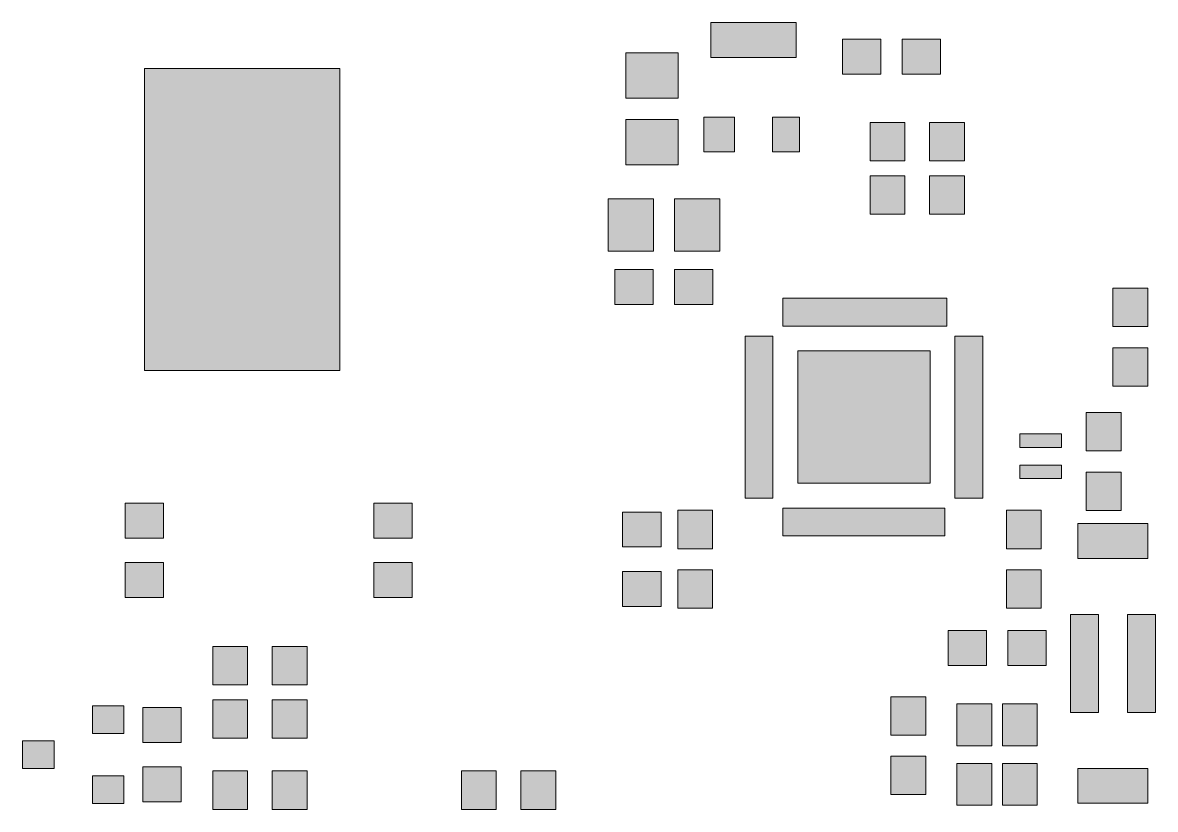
# Model space of a CAD drawing. Header units: inches. Extents: x 72.2 to 138.1, y 127.1 to 169.9.
# Drawn here: x 105.72 to 138.1, y 147.39 to 169.89 of the extents above; entities that cross this region are included whole.
import ezdxf

# ---------------------------------------------------------------- set-up
doc = ezdxf.new("R2010")
doc.units = ezdxf.units.IN
doc.header["$MEASUREMENT"] = 0

# ---------------------------------------------------------------- blocks, each defined once
blk = doc.blocks.new('block 2')
at = {"true_color": 0xffffff}
h = blk.add_hatch(color=7, dxfattribs=at)
h.dxf.hatch_style = 2
h.paths.add_polyline_path([(136.891, 155.565), (135.893, 155.565), (135.893, 154.568), (137.89, 154.568), (137.89, 155.565), (135.893, 155.565), (135.893, 154.568), (137.89, 154.568), (137.89, 155.565)])
at = {"lineweight": 0}
blk.add_lwpolyline([(136.891, 155.565), (135.893, 155.565), (135.893, 154.568), (137.89, 154.568), (137.89, 155.565), (135.893, 155.565), (135.893, 154.568), (137.89, 154.568), (137.89, 155.565), (136.891, 155.565)], dxfattribs=at)
blk = doc.blocks.new('block 3')
at = {"true_color": 0xffffff}
h = blk.add_hatch(color=7, dxfattribs=at)
h.dxf.hatch_style = 2
h.paths.add_polyline_path([(136.891, 148.565), (135.893, 148.565), (135.893, 147.568), (137.89, 147.568), (137.89, 148.565), (135.893, 148.565), (135.893, 147.568), (137.89, 147.568), (137.89, 148.565)])
at = {"lineweight": 0}
blk.add_lwpolyline([(136.891, 148.565), (135.893, 148.565), (135.893, 147.568), (137.89, 147.568), (137.89, 148.565), (135.893, 148.565), (135.893, 147.568), (137.89, 147.568), (137.89, 148.565), (136.891, 148.565)], dxfattribs=at)
blk = doc.blocks.new('block 4')
at = {"true_color": 0xffffff}
h = blk.add_hatch(color=7, dxfattribs=at)
h.dxf.hatch_style = 2
h.paths.add_polyline_path([(137.706, 152.965), (137.308, 152.965), (137.308, 150.168), (138.105, 150.168), (138.105, 152.965), (137.308, 152.965), (137.308, 150.168), (138.105, 150.168), (138.105, 152.965)])
at = {"lineweight": 0}
blk.add_lwpolyline([(137.706, 152.965), (137.308, 152.965), (137.308, 150.168), (138.105, 150.168), (138.105, 152.965), (137.308, 152.965), (137.308, 150.168), (138.105, 150.168), (138.105, 152.965), (137.706, 152.965)], dxfattribs=at)
blk = doc.blocks.new('block 5')
at = {"true_color": 0xffffff}
h = blk.add_hatch(color=7, dxfattribs=at)
h.dxf.hatch_style = 2
h.paths.add_polyline_path([(136.076, 152.965), (135.678, 152.965), (135.678, 150.168), (136.475, 150.168), (136.475, 152.965), (135.678, 152.965), (135.678, 150.168), (136.475, 150.168), (136.475, 152.965)])
at = {"lineweight": 0}
blk.add_lwpolyline([(136.076, 152.965), (135.678, 152.965), (135.678, 150.168), (136.475, 150.168), (136.475, 152.965), (135.678, 152.965), (135.678, 150.168), (136.475, 150.168), (136.475, 152.965), (136.076, 152.965)], dxfattribs=at)
blk = doc.blocks.new('block 6')
at = {"true_color": 0xffffff}
h = blk.add_hatch(color=7, dxfattribs=at)
h.dxf.hatch_style = 2
h.paths.add_polyline_path([(135.424, 157.045), (135.424, 157.237), (134.227, 157.237), (134.227, 156.854), (135.424, 156.854), (135.424, 157.237), (134.227, 157.237), (134.227, 156.854), (135.424, 156.854)])
at = {"lineweight": 0}
blk.add_lwpolyline([(135.424, 157.045), (135.424, 157.237), (134.227, 157.237), (134.227, 156.854), (135.424, 156.854), (135.424, 157.237), (134.227, 157.237), (134.227, 156.854), (135.424, 156.854), (135.424, 157.045)], dxfattribs=at)
blk = doc.blocks.new('block 7')
at = {"true_color": 0xffffff}
h = blk.add_hatch(color=7, dxfattribs=at)
h.dxf.hatch_style = 2
h.paths.add_polyline_path([(135.424, 157.936), (135.424, 158.133), (134.227, 158.133), (134.227, 157.74), (135.424, 157.74), (135.424, 158.133), (134.227, 158.133), (134.227, 157.74), (135.424, 157.74)])
at = {"lineweight": 0}
blk.add_lwpolyline([(135.424, 157.936), (135.424, 158.133), (134.227, 158.133), (134.227, 157.74), (135.424, 157.74), (135.424, 158.133), (134.227, 158.133), (134.227, 157.74), (135.424, 157.74), (135.424, 157.936)], dxfattribs=at)
blk = doc.blocks.new('block 8')
at = {"true_color": 0xffffff}
h = blk.add_hatch(color=7, dxfattribs=at)
h.dxf.hatch_style = 2
h.paths.add_polyline_path([(136.629, 157.642), (137.128, 157.642), (137.128, 158.739), (136.131, 158.739), (136.131, 157.642), (137.128, 157.642), (137.128, 158.739), (136.131, 158.739), (136.131, 157.642)])
at = {"lineweight": 0}
blk.add_lwpolyline([(136.629, 157.642), (137.128, 157.642), (137.128, 158.739), (136.131, 158.739), (136.131, 157.642), (137.128, 157.642), (137.128, 158.739), (136.131, 158.739), (136.131, 157.642), (136.629, 157.642)], dxfattribs=at)
blk = doc.blocks.new('block 9')
at = {"true_color": 0xffffff}
h = blk.add_hatch(color=7, dxfattribs=at)
h.dxf.hatch_style = 2
h.paths.add_polyline_path([(136.629, 155.942), (137.128, 155.942), (137.128, 157.039), (136.131, 157.039), (136.131, 155.942), (137.128, 155.942), (137.128, 157.039), (136.131, 157.039), (136.131, 155.942)])
at = {"lineweight": 0}
blk.add_lwpolyline([(136.629, 155.942), (137.128, 155.942), (137.128, 157.039), (136.131, 157.039), (136.131, 155.942), (137.128, 155.942), (137.128, 157.039), (136.131, 157.039), (136.131, 155.942), (136.629, 155.942)], dxfattribs=at)
blk = doc.blocks.new('block 34')
at = {"true_color": 0xffffff}
h = blk.add_hatch(color=7, dxfattribs=at)
h.dxf.hatch_style = 2
h.paths.add_polyline_path([(123.713, 167.728), (124.462, 167.728), (124.462, 169.025), (122.965, 169.025), (122.965, 167.728), (124.462, 167.728), (124.462, 169.025), (122.965, 169.025), (122.965, 167.728)])
at = {"lineweight": 0}
blk.add_lwpolyline([(123.713, 167.728), (124.462, 167.728), (124.462, 169.025), (122.965, 169.025), (122.965, 167.728), (124.462, 167.728), (124.462, 169.025), (122.965, 169.025), (122.965, 167.728), (123.713, 167.728)], dxfattribs=at)
blk = doc.blocks.new('block 35')
at = {"true_color": 0xffffff}
h = blk.add_hatch(color=7, dxfattribs=at)
h.dxf.hatch_style = 2
h.paths.add_polyline_path([(123.713, 165.828), (124.462, 165.828), (124.462, 167.125), (122.965, 167.125), (122.965, 165.828), (124.462, 165.828), (124.462, 167.125), (122.965, 167.125), (122.965, 165.828)])
at = {"lineweight": 0}
blk.add_lwpolyline([(123.713, 165.828), (124.462, 165.828), (124.462, 167.125), (122.965, 167.125), (122.965, 165.828), (124.462, 165.828), (124.462, 167.125), (122.965, 167.125), (122.965, 165.828), (123.713, 165.828)], dxfattribs=at)
blk = doc.blocks.new('block 44')
at = {"true_color": 0xffffff}
h = blk.add_hatch(color=7, dxfattribs=at)
h.dxf.hatch_style = 2
h.paths.add_polyline_path([(130.258, 168.92), (130.258, 169.419), (129.161, 169.419), (129.161, 168.422), (130.258, 168.422), (130.258, 169.419), (129.161, 169.419), (129.161, 168.422), (130.258, 168.422)])
at = {"lineweight": 0}
blk.add_lwpolyline([(130.258, 168.92), (130.258, 169.419), (129.161, 169.419), (129.161, 168.422), (130.258, 168.422), (130.258, 169.419), (129.161, 169.419), (129.161, 168.422), (130.258, 168.422), (130.258, 168.92)], dxfattribs=at)
blk = doc.blocks.new('block 45')
at = {"true_color": 0xffffff}
h = blk.add_hatch(color=7, dxfattribs=at)
h.dxf.hatch_style = 2
h.paths.add_polyline_path([(131.958, 168.92), (131.958, 169.419), (130.861, 169.419), (130.861, 168.422), (131.958, 168.422), (131.958, 169.419), (130.861, 169.419), (130.861, 168.422), (131.958, 168.422)])
at = {"lineweight": 0}
blk.add_lwpolyline([(131.958, 168.92), (131.958, 169.419), (130.861, 169.419), (130.861, 168.422), (131.958, 168.422), (131.958, 169.419), (130.861, 169.419), (130.861, 168.422), (131.958, 168.422), (131.958, 168.92)], dxfattribs=at)
blk = doc.blocks.new('block 54')
at = {"true_color": 0xffffff}
h = blk.add_hatch(color=7, dxfattribs=at)
h.dxf.hatch_style = 2
h.paths.add_polyline_path([(124.357, 164.108), (124.357, 163.36), (125.654, 163.36), (125.654, 164.857), (124.357, 164.857), (124.357, 163.36), (125.654, 163.36), (125.654, 164.857), (124.357, 164.857)])
at = {"lineweight": 0}
blk.add_lwpolyline([(124.357, 164.108), (124.357, 163.36), (125.654, 163.36), (125.654, 164.857), (124.357, 164.857), (124.357, 163.36), (125.654, 163.36), (125.654, 164.857), (124.357, 164.857), (124.357, 164.108)], dxfattribs=at)
blk = doc.blocks.new('block 55')
at = {"true_color": 0xffffff}
h = blk.add_hatch(color=7, dxfattribs=at)
h.dxf.hatch_style = 2
h.paths.add_polyline_path([(122.457, 164.108), (122.457, 163.36), (123.754, 163.36), (123.754, 164.857), (122.457, 164.857), (122.457, 163.36), (123.754, 163.36), (123.754, 164.857), (122.457, 164.857)])
at = {"lineweight": 0}
blk.add_lwpolyline([(122.457, 164.108), (122.457, 163.36), (123.754, 163.36), (123.754, 164.857), (122.457, 164.857), (122.457, 163.36), (123.754, 163.36), (123.754, 164.857), (122.457, 164.857), (122.457, 164.108)], dxfattribs=at)
blk = doc.blocks.new('block 82')
at = {"true_color": 0xffffff}
h = blk.add_hatch(color=7, dxfattribs=at)
h.dxf.hatch_style = 2
h.paths.add_polyline_path([(137.391, 160.595), (136.893, 160.595), (136.893, 159.498), (137.89, 159.498), (137.89, 160.595), (136.893, 160.595), (136.893, 159.498), (137.89, 159.498), (137.89, 160.595)])
at = {"lineweight": 0}
blk.add_lwpolyline([(137.391, 160.595), (136.893, 160.595), (136.893, 159.498), (137.89, 159.498), (137.89, 160.595), (136.893, 160.595), (136.893, 159.498), (137.89, 159.498), (137.89, 160.595), (137.391, 160.595)], dxfattribs=at)
blk = doc.blocks.new('block 83')
at = {"true_color": 0xffffff}
h = blk.add_hatch(color=7, dxfattribs=at)
h.dxf.hatch_style = 2
h.paths.add_polyline_path([(137.391, 162.295), (136.893, 162.295), (136.893, 161.198), (137.89, 161.198), (137.89, 162.295), (136.893, 162.295), (136.893, 161.198), (137.89, 161.198), (137.89, 162.295)])
at = {"lineweight": 0}
blk.add_lwpolyline([(137.391, 162.295), (136.893, 162.295), (136.893, 161.198), (137.89, 161.198), (137.89, 162.295), (136.893, 162.295), (136.893, 161.198), (137.89, 161.198), (137.89, 162.295), (137.391, 162.295)], dxfattribs=at)
blk = doc.blocks.new('block 84')
at = {"true_color": 0xffffff}
h = blk.add_hatch(color=7, dxfattribs=at)
h.dxf.hatch_style = 2
h.paths.add_polyline_path([(133.28, 152.006), (133.28, 152.505), (132.183, 152.505), (132.183, 151.508), (133.28, 151.508), (133.28, 152.505), (132.183, 152.505), (132.183, 151.508), (133.28, 151.508)])
at = {"lineweight": 0}
blk.add_lwpolyline([(133.28, 152.006), (133.28, 152.505), (132.183, 152.505), (132.183, 151.508), (133.28, 151.508), (133.28, 152.505), (132.183, 152.505), (132.183, 151.508), (133.28, 151.508), (133.28, 152.006)], dxfattribs=at)
blk = doc.blocks.new('block 85')
at = {"true_color": 0xffffff}
h = blk.add_hatch(color=7, dxfattribs=at)
h.dxf.hatch_style = 2
h.paths.add_polyline_path([(134.98, 152.006), (134.98, 152.505), (133.883, 152.505), (133.883, 151.508), (134.98, 151.508), (134.98, 152.505), (133.883, 152.505), (133.883, 151.508), (134.98, 151.508)])
at = {"lineweight": 0}
blk.add_lwpolyline([(134.98, 152.006), (134.98, 152.505), (133.883, 152.505), (133.883, 151.508), (134.98, 151.508), (134.98, 152.505), (133.883, 152.505), (133.883, 151.508), (134.98, 151.508), (134.98, 152.006)], dxfattribs=at)
blk = doc.blocks.new('block 86')
at = {"true_color": 0xffffff}
h = blk.add_hatch(color=7, dxfattribs=at)
h.dxf.hatch_style = 2
h.paths.add_polyline_path([(131.041, 149.514), (131.54, 149.514), (131.54, 150.611), (130.543, 150.611), (130.543, 149.514), (131.54, 149.514), (131.54, 150.611), (130.543, 150.611), (130.543, 149.514)])
at = {"lineweight": 0}
blk.add_lwpolyline([(131.041, 149.514), (131.54, 149.514), (131.54, 150.611), (130.543, 150.611), (130.543, 149.514), (131.54, 149.514), (131.54, 150.611), (130.543, 150.611), (130.543, 149.514), (131.041, 149.514)], dxfattribs=at)
blk = doc.blocks.new('block 87')
at = {"true_color": 0xffffff}
h = blk.add_hatch(color=7, dxfattribs=at)
h.dxf.hatch_style = 2
h.paths.add_polyline_path([(131.041, 147.814), (131.54, 147.814), (131.54, 148.911), (130.543, 148.911), (130.543, 147.814), (131.54, 147.814), (131.54, 148.911), (130.543, 148.911), (130.543, 147.814)])
at = {"lineweight": 0}
blk.add_lwpolyline([(131.041, 147.814), (131.54, 147.814), (131.54, 148.911), (130.543, 148.911), (130.543, 147.814), (131.54, 147.814), (131.54, 148.911), (130.543, 148.911), (130.543, 147.814), (131.041, 147.814)], dxfattribs=at)
blk = doc.blocks.new('block 88')
at = {"true_color": 0xffffff}
h = blk.add_hatch(color=7, dxfattribs=at)
h.dxf.hatch_style = 2
h.paths.add_polyline_path([(124.351, 162.332), (124.351, 161.834), (125.448, 161.834), (125.448, 162.831), (124.351, 162.831), (124.351, 161.834), (125.448, 161.834), (125.448, 162.831), (124.351, 162.831)])
at = {"lineweight": 0}
blk.add_lwpolyline([(124.351, 162.332), (124.351, 161.834), (125.448, 161.834), (125.448, 162.831), (124.351, 162.831), (124.351, 161.834), (125.448, 161.834), (125.448, 162.831), (124.351, 162.831), (124.351, 162.332)], dxfattribs=at)
blk = doc.blocks.new('block 89')
at = {"true_color": 0xffffff}
h = blk.add_hatch(color=7, dxfattribs=at)
h.dxf.hatch_style = 2
h.paths.add_polyline_path([(122.651, 162.332), (122.651, 161.834), (123.748, 161.834), (123.748, 162.831), (122.651, 162.831), (122.651, 161.834), (123.748, 161.834), (123.748, 162.831), (122.651, 162.831)])
at = {"lineweight": 0}
blk.add_lwpolyline([(122.651, 162.332), (122.651, 161.834), (123.748, 161.834), (123.748, 162.831), (122.651, 162.831), (122.651, 161.834), (123.748, 161.834), (123.748, 162.831), (122.651, 162.831), (122.651, 162.332)], dxfattribs=at)
blk = doc.blocks.new('block 90')
at = {"true_color": 0xffffff}
h = blk.add_hatch(color=7, dxfattribs=at)
h.dxf.hatch_style = 2
h.paths.add_polyline_path([(124.945, 154.848), (125.444, 154.848), (125.444, 155.945), (124.447, 155.945), (124.447, 154.848), (125.444, 154.848), (125.444, 155.945), (124.447, 155.945), (124.447, 154.848)])
at = {"lineweight": 0}
blk.add_lwpolyline([(124.945, 154.848), (125.444, 154.848), (125.444, 155.945), (124.447, 155.945), (124.447, 154.848), (125.444, 154.848), (125.444, 155.945), (124.447, 155.945), (124.447, 154.848), (124.945, 154.848)], dxfattribs=at)
blk = doc.blocks.new('block 91')
at = {"true_color": 0xffffff}
h = blk.add_hatch(color=7, dxfattribs=at)
h.dxf.hatch_style = 2
h.paths.add_polyline_path([(124.945, 153.148), (125.444, 153.148), (125.444, 154.245), (124.447, 154.245), (124.447, 153.148), (125.444, 153.148), (125.444, 154.245), (124.447, 154.245), (124.447, 153.148)])
at = {"lineweight": 0}
blk.add_lwpolyline([(124.945, 153.148), (125.444, 153.148), (125.444, 154.245), (124.447, 154.245), (124.447, 153.148), (125.444, 153.148), (125.444, 154.245), (124.447, 154.245), (124.447, 153.148), (124.945, 153.148)], dxfattribs=at)
blk = doc.blocks.new('block 92')
at = {"true_color": 0xffffff}
h = blk.add_hatch(color=7, dxfattribs=at)
h.dxf.hatch_style = 2
h.paths.add_polyline_path([(134.343, 154.848), (134.842, 154.848), (134.842, 155.945), (133.845, 155.945), (133.845, 154.848), (134.842, 154.848), (134.842, 155.945), (133.845, 155.945), (133.845, 154.848)])
at = {"lineweight": 0}
blk.add_lwpolyline([(134.343, 154.848), (134.842, 154.848), (134.842, 155.945), (133.845, 155.945), (133.845, 154.848), (134.842, 154.848), (134.842, 155.945), (133.845, 155.945), (133.845, 154.848), (134.343, 154.848)], dxfattribs=at)
blk = doc.blocks.new('block 93')
at = {"true_color": 0xffffff}
h = blk.add_hatch(color=7, dxfattribs=at)
h.dxf.hatch_style = 2
h.paths.add_polyline_path([(134.343, 153.148), (134.842, 153.148), (134.842, 154.245), (133.845, 154.245), (133.845, 153.148), (134.842, 153.148), (134.842, 154.245), (133.845, 154.245), (133.845, 153.148)])
at = {"lineweight": 0}
blk.add_lwpolyline([(134.343, 153.148), (134.842, 153.148), (134.842, 154.245), (133.845, 154.245), (133.845, 153.148), (134.842, 153.148), (134.842, 154.245), (133.845, 154.245), (133.845, 153.148), (134.343, 153.148)], dxfattribs=at)
blk = doc.blocks.new('block 96')
at = {"true_color": 0xffffff}
h = blk.add_hatch(color=7, dxfattribs=at)
h.dxf.hatch_style = 2
h.paths.add_polyline_path([(127.17, 158.61), (127.17, 160.929), (126.373, 160.929), (126.373, 156.292), (127.17, 156.292), (127.17, 160.929), (126.373, 160.929), (126.373, 156.292), (127.17, 156.292)])
at = {"lineweight": 0}
blk.add_lwpolyline([(127.17, 158.61), (127.17, 160.929), (126.373, 160.929), (126.373, 156.292), (127.17, 156.292), (127.17, 160.929), (126.373, 160.929), (126.373, 156.292), (127.17, 156.292), (127.17, 158.61)], dxfattribs=at)
blk = doc.blocks.new('block 97')
at = {"true_color": 0xffffff}
h = blk.add_hatch(color=7, dxfattribs=at)
h.dxf.hatch_style = 2
h.paths.add_polyline_path([(129.799, 161.212), (132.145, 161.212), (132.145, 162.009), (127.453, 162.009), (127.453, 161.212), (132.145, 161.212), (132.145, 162.009), (127.453, 162.009), (127.453, 161.212)])
at = {"lineweight": 0}
blk.add_lwpolyline([(129.799, 161.212), (132.145, 161.212), (132.145, 162.009), (127.453, 162.009), (127.453, 161.212), (132.145, 161.212), (132.145, 162.009), (127.453, 162.009), (127.453, 161.212), (129.799, 161.212)], dxfattribs=at)
blk = doc.blocks.new('block 98')
at = {"true_color": 0xffffff}
h = blk.add_hatch(color=7, dxfattribs=at)
h.dxf.hatch_style = 2
h.paths.add_polyline_path([(133.17, 158.61), (133.17, 160.929), (132.373, 160.929), (132.373, 156.292), (133.17, 156.292), (133.17, 160.929), (132.373, 160.929), (132.373, 156.292), (133.17, 156.292)])
at = {"lineweight": 0}
blk.add_lwpolyline([(133.17, 158.61), (133.17, 160.929), (132.373, 160.929), (132.373, 156.292), (133.17, 156.292), (133.17, 160.929), (132.373, 160.929), (132.373, 156.292), (133.17, 156.292), (133.17, 158.61)], dxfattribs=at)
blk = doc.blocks.new('block 99')
at = {"true_color": 0xffffff}
h = blk.add_hatch(color=7, dxfattribs=at)
h.dxf.hatch_style = 2
h.paths.add_polyline_path([(129.771, 155.212), (132.09, 155.212), (132.09, 156.009), (127.453, 156.009), (127.453, 155.212), (132.09, 155.212), (132.09, 156.009), (127.453, 156.009), (127.453, 155.212)])
at = {"lineweight": 0}
blk.add_lwpolyline([(129.771, 155.212), (132.09, 155.212), (132.09, 156.009), (127.453, 156.009), (127.453, 155.212), (132.09, 155.212), (132.09, 156.009), (127.453, 156.009), (127.453, 155.212), (129.771, 155.212)], dxfattribs=at)
blk = doc.blocks.new('block 100')
at = {"true_color": 0xffffff}
h = blk.add_hatch(color=7, dxfattribs=at)
h.dxf.hatch_style = 2
h.paths.add_polyline_path([(131.664, 158.61), (131.664, 160.503), (127.879, 160.503), (127.879, 156.718), (131.664, 156.718), (131.664, 160.503), (127.879, 160.503), (127.879, 156.718), (131.664, 156.718)])
at = {"lineweight": 0}
blk.add_lwpolyline([(131.664, 158.61), (131.664, 160.503), (127.879, 160.503), (127.879, 156.718), (131.664, 156.718), (131.664, 160.503), (127.879, 160.503), (127.879, 156.718), (131.664, 156.718), (131.664, 158.61)], dxfattribs=at)
blk = doc.blocks.new('block 106')
at = {"true_color": 0xffffff}
h = blk.add_hatch(color=7, dxfattribs=at)
h.dxf.hatch_style = 2
h.paths.add_polyline_path([(109.2, 164.264), (109.2, 159.946), (114.789, 159.946), (114.789, 168.583), (109.2, 168.583), (109.2, 159.946), (114.789, 159.946), (114.789, 168.583), (109.2, 168.583)])
at = {"lineweight": 0}
blk.add_lwpolyline([(109.2, 164.264), (109.2, 159.946), (114.789, 159.946), (114.789, 168.583), (109.2, 168.583), (109.2, 159.946), (114.789, 159.946), (114.789, 168.583), (109.2, 168.583), (109.2, 164.264)], dxfattribs=at)
blk = doc.blocks.new('block 107')
at = {"true_color": 0xffffff}
h = blk.add_hatch(color=7, dxfattribs=at)
h.dxf.hatch_style = 2
h.paths.add_polyline_path([(127.837, 169.392), (127.837, 169.891), (125.39, 169.891), (125.39, 168.894), (127.837, 168.894), (127.837, 169.891), (125.39, 169.891), (125.39, 168.894), (127.837, 168.894)])
at = {"lineweight": 0}
blk.add_lwpolyline([(127.837, 169.392), (127.837, 169.891), (125.39, 169.891), (125.39, 168.894), (127.837, 168.894), (127.837, 169.891), (125.39, 169.891), (125.39, 168.894), (127.837, 168.894), (127.837, 169.392)], dxfattribs=at)
blk = doc.blocks.new('block 108')
at = {"true_color": 0xffffff}
h = blk.add_hatch(color=7, dxfattribs=at)
h.dxf.hatch_style = 2
h.paths.add_polyline_path([(127.926, 166.692), (127.926, 167.191), (127.154, 167.191), (127.154, 166.194), (127.926, 166.194), (127.926, 167.191), (127.154, 167.191), (127.154, 166.194), (127.926, 166.194)])
at = {"lineweight": 0}
blk.add_lwpolyline([(127.926, 166.692), (127.926, 167.191), (127.154, 167.191), (127.154, 166.194), (127.926, 166.194), (127.926, 167.191), (127.154, 167.191), (127.154, 166.194), (127.926, 166.194), (127.926, 166.692)], dxfattribs=at)
blk = doc.blocks.new('block 109')
at = {"true_color": 0xffffff}
h = blk.add_hatch(color=7, dxfattribs=at)
h.dxf.hatch_style = 2
h.paths.add_polyline_path([(126.074, 166.692), (126.074, 167.191), (125.192, 167.191), (125.192, 166.194), (126.074, 166.194), (126.074, 167.191), (125.192, 167.191), (125.192, 166.194), (126.074, 166.194)])
at = {"lineweight": 0}
blk.add_lwpolyline([(126.074, 166.692), (126.074, 167.191), (125.192, 167.191), (125.192, 166.194), (126.074, 166.194), (126.074, 167.191), (125.192, 167.191), (125.192, 166.194), (126.074, 166.194), (126.074, 166.692)], dxfattribs=at)
blk = doc.blocks.new('block 149')
at = {"true_color": 0xffffff}
h = blk.add_hatch(color=7, dxfattribs=at)
h.dxf.hatch_style = 2
h.paths.add_polyline_path([(108.614, 149.958), (108.614, 150.357), (107.717, 150.357), (107.717, 149.56), (108.614, 149.56), (108.614, 150.357), (107.717, 150.357), (107.717, 149.56), (108.614, 149.56)])
at = {"lineweight": 0}
blk.add_lwpolyline([(108.614, 149.958), (108.614, 150.357), (107.717, 150.357), (107.717, 149.56), (108.614, 149.56), (108.614, 150.357), (107.717, 150.357), (107.717, 149.56), (108.614, 149.56), (108.614, 149.958)], dxfattribs=at)
blk = doc.blocks.new('block 150')
at = {"true_color": 0xffffff}
h = blk.add_hatch(color=7, dxfattribs=at)
h.dxf.hatch_style = 2
h.paths.add_polyline_path([(108.614, 147.958), (108.614, 148.357), (107.717, 148.357), (107.717, 147.56), (108.614, 147.56), (108.614, 148.357), (107.717, 148.357), (107.717, 147.56), (108.614, 147.56)])
at = {"lineweight": 0}
blk.add_lwpolyline([(108.614, 147.958), (108.614, 148.357), (107.717, 148.357), (107.717, 147.56), (108.614, 147.56), (108.614, 148.357), (107.717, 148.357), (107.717, 147.56), (108.614, 147.56), (108.614, 147.958)], dxfattribs=at)
blk = doc.blocks.new('block 151')
at = {"true_color": 0xffffff}
h = blk.add_hatch(color=7, dxfattribs=at)
h.dxf.hatch_style = 2
h.paths.add_polyline_path([(106.614, 148.958), (106.614, 149.357), (105.717, 149.357), (105.717, 148.56), (106.614, 148.56), (106.614, 149.357), (105.717, 149.357), (105.717, 148.56), (106.614, 148.56)])
at = {"lineweight": 0}
blk.add_lwpolyline([(106.614, 148.958), (106.614, 149.357), (105.717, 149.357), (105.717, 148.56), (106.614, 148.56), (106.614, 149.357), (105.717, 149.357), (105.717, 148.56), (106.614, 148.56), (106.614, 148.958)], dxfattribs=at)
blk = doc.blocks.new('block 162')
at = {"true_color": 0xffffff}
h = blk.add_hatch(color=7, dxfattribs=at)
h.dxf.hatch_style = 2
h.paths.add_polyline_path([(112.851, 149.974), (112.851, 149.426), (113.848, 149.426), (113.848, 150.523), (112.851, 150.523), (112.851, 149.426), (113.848, 149.426), (113.848, 150.523), (112.851, 150.523)])
at = {"lineweight": 0}
blk.add_lwpolyline([(112.851, 149.974), (112.851, 149.426), (113.848, 149.426), (113.848, 150.523), (112.851, 150.523), (112.851, 149.426), (113.848, 149.426), (113.848, 150.523), (112.851, 150.523), (112.851, 149.974)], dxfattribs=at)
blk = doc.blocks.new('block 163')
at = {"true_color": 0xffffff}
h = blk.add_hatch(color=7, dxfattribs=at)
h.dxf.hatch_style = 2
h.paths.add_polyline_path([(111.151, 149.974), (111.151, 149.426), (112.148, 149.426), (112.148, 150.523), (111.151, 150.523), (111.151, 149.426), (112.148, 149.426), (112.148, 150.523), (111.151, 150.523)])
at = {"lineweight": 0}
blk.add_lwpolyline([(111.151, 149.974), (111.151, 149.426), (112.148, 149.426), (112.148, 150.523), (111.151, 150.523), (111.151, 149.426), (112.148, 149.426), (112.148, 150.523), (111.151, 150.523), (111.151, 149.974)], dxfattribs=at)
blk = doc.blocks.new('block 164')
at = {"true_color": 0xffffff}
h = blk.add_hatch(color=7, dxfattribs=at)
h.dxf.hatch_style = 2
h.paths.add_polyline_path([(112.851, 151.498), (112.851, 150.95), (113.848, 150.95), (113.848, 152.047), (112.851, 152.047), (112.851, 150.95), (113.848, 150.95), (113.848, 152.047), (112.851, 152.047)])
at = {"lineweight": 0}
blk.add_lwpolyline([(112.851, 151.498), (112.851, 150.95), (113.848, 150.95), (113.848, 152.047), (112.851, 152.047), (112.851, 150.95), (113.848, 150.95), (113.848, 152.047), (112.851, 152.047), (112.851, 151.498)], dxfattribs=at)
blk = doc.blocks.new('block 165')
at = {"true_color": 0xffffff}
h = blk.add_hatch(color=7, dxfattribs=at)
h.dxf.hatch_style = 2
h.paths.add_polyline_path([(111.151, 151.498), (111.151, 150.95), (112.148, 150.95), (112.148, 152.047), (111.151, 152.047), (111.151, 150.95), (112.148, 150.95), (112.148, 152.047), (111.151, 152.047)])
at = {"lineweight": 0}
blk.add_lwpolyline([(111.151, 151.498), (111.151, 150.95), (112.148, 150.95), (112.148, 152.047), (111.151, 152.047), (111.151, 150.95), (112.148, 150.95), (112.148, 152.047), (111.151, 152.047), (111.151, 151.498)], dxfattribs=at)
blk = doc.blocks.new('block 166')
at = {"true_color": 0xffffff}
h = blk.add_hatch(color=7, dxfattribs=at)
h.dxf.hatch_style = 2
h.paths.add_polyline_path([(130.944, 164.96), (130.944, 165.509), (129.947, 165.509), (129.947, 164.412), (130.944, 164.412), (130.944, 165.509), (129.947, 165.509), (129.947, 164.412), (130.944, 164.412)])
at = {"lineweight": 0}
blk.add_lwpolyline([(130.944, 164.96), (130.944, 165.509), (129.947, 165.509), (129.947, 164.412), (130.944, 164.412), (130.944, 165.509), (129.947, 165.509), (129.947, 164.412), (130.944, 164.412), (130.944, 164.96)], dxfattribs=at)
blk = doc.blocks.new('block 167')
at = {"true_color": 0xffffff}
h = blk.add_hatch(color=7, dxfattribs=at)
h.dxf.hatch_style = 2
h.paths.add_polyline_path([(132.644, 164.96), (132.644, 165.509), (131.647, 165.509), (131.647, 164.412), (132.644, 164.412), (132.644, 165.509), (131.647, 165.509), (131.647, 164.412), (132.644, 164.412)])
at = {"lineweight": 0}
blk.add_lwpolyline([(132.644, 164.96), (132.644, 165.509), (131.647, 165.509), (131.647, 164.412), (132.644, 164.412), (132.644, 165.509), (131.647, 165.509), (131.647, 164.412), (132.644, 164.412), (132.644, 164.96)], dxfattribs=at)
blk = doc.blocks.new('block 178')
at = {"true_color": 0xffffff}
h = blk.add_hatch(color=7, dxfattribs=at)
h.dxf.hatch_style = 2
h.paths.add_polyline_path([(130.944, 166.484), (130.944, 167.033), (129.947, 167.033), (129.947, 165.936), (130.944, 165.936), (130.944, 167.033), (129.947, 167.033), (129.947, 165.936), (130.944, 165.936)])
at = {"lineweight": 0}
blk.add_lwpolyline([(130.944, 166.484), (130.944, 167.033), (129.947, 167.033), (129.947, 165.936), (130.944, 165.936), (130.944, 167.033), (129.947, 167.033), (129.947, 165.936), (130.944, 165.936), (130.944, 166.484)], dxfattribs=at)
blk = doc.blocks.new('block 179')
at = {"true_color": 0xffffff}
h = blk.add_hatch(color=7, dxfattribs=at)
h.dxf.hatch_style = 2
h.paths.add_polyline_path([(132.644, 166.484), (132.644, 167.033), (131.647, 167.033), (131.647, 165.936), (132.644, 165.936), (132.644, 167.033), (131.647, 167.033), (131.647, 165.936), (132.644, 165.936)])
at = {"lineweight": 0}
blk.add_lwpolyline([(132.644, 166.484), (132.644, 167.033), (131.647, 167.033), (131.647, 165.936), (132.644, 165.936), (132.644, 167.033), (131.647, 167.033), (131.647, 165.936), (132.644, 165.936), (132.644, 166.484)], dxfattribs=at)
blk = doc.blocks.new('block 180')
at = {"true_color": 0xffffff}
h = blk.add_hatch(color=7, dxfattribs=at)
h.dxf.hatch_style = 2
h.paths.add_polyline_path([(123.421, 154.898), (123.97, 154.898), (123.97, 155.895), (122.873, 155.895), (122.873, 154.898), (123.97, 154.898), (123.97, 155.895), (122.873, 155.895), (122.873, 154.898)])
at = {"lineweight": 0}
blk.add_lwpolyline([(123.421, 154.898), (123.97, 154.898), (123.97, 155.895), (122.873, 155.895), (122.873, 154.898), (123.97, 154.898), (123.97, 155.895), (122.873, 155.895), (122.873, 154.898), (123.421, 154.898)], dxfattribs=at)
blk = doc.blocks.new('block 181')
at = {"true_color": 0xffffff}
h = blk.add_hatch(color=7, dxfattribs=at)
h.dxf.hatch_style = 2
h.paths.add_polyline_path([(123.421, 153.198), (123.97, 153.198), (123.97, 154.195), (122.873, 154.195), (122.873, 153.198), (123.97, 153.198), (123.97, 154.195), (122.873, 154.195), (122.873, 153.198)])
at = {"lineweight": 0}
blk.add_lwpolyline([(123.421, 153.198), (123.97, 153.198), (123.97, 154.195), (122.873, 154.195), (122.873, 153.198), (123.97, 153.198), (123.97, 154.195), (122.873, 154.195), (122.873, 153.198), (123.421, 153.198)], dxfattribs=at)
blk = doc.blocks.new('block 182')
at = {"true_color": 0xffffff}
h = blk.add_hatch(color=7, dxfattribs=at)
h.dxf.hatch_style = 2
h.paths.add_polyline_path([(116.309, 155.152), (116.858, 155.152), (116.858, 156.149), (115.761, 156.149), (115.761, 155.152), (116.858, 155.152), (116.858, 156.149), (115.761, 156.149), (115.761, 155.152)])
at = {"lineweight": 0}
blk.add_lwpolyline([(116.309, 155.152), (116.858, 155.152), (116.858, 156.149), (115.761, 156.149), (115.761, 155.152), (116.858, 155.152), (116.858, 156.149), (115.761, 156.149), (115.761, 155.152), (116.309, 155.152)], dxfattribs=at)
blk = doc.blocks.new('block 183')
at = {"true_color": 0xffffff}
h = blk.add_hatch(color=7, dxfattribs=at)
h.dxf.hatch_style = 2
h.paths.add_polyline_path([(116.309, 153.452), (116.858, 153.452), (116.858, 154.449), (115.761, 154.449), (115.761, 153.452), (116.858, 153.452), (116.858, 154.449), (115.761, 154.449), (115.761, 153.452)])
at = {"lineweight": 0}
blk.add_lwpolyline([(116.309, 153.452), (116.858, 153.452), (116.858, 154.449), (115.761, 154.449), (115.761, 153.452), (116.858, 153.452), (116.858, 154.449), (115.761, 154.449), (115.761, 153.452), (116.309, 153.452)], dxfattribs=at)
blk = doc.blocks.new('block 184')
at = {"true_color": 0xffffff}
h = blk.add_hatch(color=7, dxfattribs=at)
h.dxf.hatch_style = 2
h.paths.add_polyline_path([(109.197, 155.152), (109.746, 155.152), (109.746, 156.149), (108.649, 156.149), (108.649, 155.152), (109.746, 155.152), (109.746, 156.149), (108.649, 156.149), (108.649, 155.152)])
at = {"lineweight": 0}
blk.add_lwpolyline([(109.197, 155.152), (109.746, 155.152), (109.746, 156.149), (108.649, 156.149), (108.649, 155.152), (109.746, 155.152), (109.746, 156.149), (108.649, 156.149), (108.649, 155.152), (109.197, 155.152)], dxfattribs=at)
blk = doc.blocks.new('block 185')
at = {"true_color": 0xffffff}
h = blk.add_hatch(color=7, dxfattribs=at)
h.dxf.hatch_style = 2
h.paths.add_polyline_path([(109.197, 153.452), (109.746, 153.452), (109.746, 154.449), (108.649, 154.449), (108.649, 153.452), (109.746, 153.452), (109.746, 154.449), (108.649, 154.449), (108.649, 153.452)])
at = {"lineweight": 0}
blk.add_lwpolyline([(109.197, 153.452), (109.746, 153.452), (109.746, 154.449), (108.649, 154.449), (108.649, 153.452), (109.746, 153.452), (109.746, 154.449), (108.649, 154.449), (108.649, 153.452), (109.197, 153.452)], dxfattribs=at)
blk = doc.blocks.new('block 188')
at = {"true_color": 0xffffff}
h = blk.add_hatch(color=7, dxfattribs=at)
h.dxf.hatch_style = 2
h.paths.add_polyline_path([(109.705, 148.607), (109.157, 148.607), (109.157, 147.61), (110.254, 147.61), (110.254, 148.607), (109.157, 148.607), (109.157, 147.61), (110.254, 147.61), (110.254, 148.607)])
at = {"lineweight": 0}
blk.add_lwpolyline([(109.705, 148.607), (109.157, 148.607), (109.157, 147.61), (110.254, 147.61), (110.254, 148.607), (109.157, 148.607), (109.157, 147.61), (110.254, 147.61), (110.254, 148.607), (109.705, 148.607)], dxfattribs=at)
blk = doc.blocks.new('block 189')
at = {"true_color": 0xffffff}
h = blk.add_hatch(color=7, dxfattribs=at)
h.dxf.hatch_style = 2
h.paths.add_polyline_path([(109.705, 150.307), (109.157, 150.307), (109.157, 149.31), (110.254, 149.31), (110.254, 150.307), (109.157, 150.307), (109.157, 149.31), (110.254, 149.31), (110.254, 150.307)])
at = {"lineweight": 0}
blk.add_lwpolyline([(109.705, 150.307), (109.157, 150.307), (109.157, 149.31), (110.254, 149.31), (110.254, 150.307), (109.157, 150.307), (109.157, 149.31), (110.254, 149.31), (110.254, 150.307), (109.705, 150.307)], dxfattribs=at)
blk = doc.blocks.new('block 202')
at = {"true_color": 0xffffff}
h = blk.add_hatch(color=7, dxfattribs=at)
h.dxf.hatch_style = 2
h.paths.add_polyline_path([(119.26, 147.942), (119.26, 148.491), (118.263, 148.491), (118.263, 147.394), (119.26, 147.394), (119.26, 148.491), (118.263, 148.491), (118.263, 147.394), (119.26, 147.394)])
at = {"lineweight": 0}
blk.add_lwpolyline([(119.26, 147.942), (119.26, 148.491), (118.263, 148.491), (118.263, 147.394), (119.26, 147.394), (119.26, 148.491), (118.263, 148.491), (118.263, 147.394), (119.26, 147.394), (119.26, 147.942)], dxfattribs=at)
blk = doc.blocks.new('block 203')
at = {"true_color": 0xffffff}
h = blk.add_hatch(color=7, dxfattribs=at)
h.dxf.hatch_style = 2
h.paths.add_polyline_path([(120.96, 147.942), (120.96, 148.491), (119.963, 148.491), (119.963, 147.394), (120.96, 147.394), (120.96, 148.491), (119.963, 148.491), (119.963, 147.394), (120.96, 147.394)])
at = {"lineweight": 0}
blk.add_lwpolyline([(120.96, 147.942), (120.96, 148.491), (119.963, 148.491), (119.963, 147.394), (120.96, 147.394), (120.96, 148.491), (119.963, 148.491), (119.963, 147.394), (120.96, 147.394), (120.96, 147.942)], dxfattribs=at)
blk = doc.blocks.new('block 212')
at = {"true_color": 0xffffff}
h = blk.add_hatch(color=7, dxfattribs=at)
h.dxf.hatch_style = 2
h.paths.add_polyline_path([(112.148, 147.942), (112.148, 148.491), (111.151, 148.491), (111.151, 147.394), (112.148, 147.394), (112.148, 148.491), (111.151, 148.491), (111.151, 147.394), (112.148, 147.394)])
at = {"lineweight": 0}
blk.add_lwpolyline([(112.148, 147.942), (112.148, 148.491), (111.151, 148.491), (111.151, 147.394), (112.148, 147.394), (112.148, 148.491), (111.151, 148.491), (111.151, 147.394), (112.148, 147.394), (112.148, 147.942)], dxfattribs=at)
blk = doc.blocks.new('block 213')
at = {"true_color": 0xffffff}
h = blk.add_hatch(color=7, dxfattribs=at)
h.dxf.hatch_style = 2
h.paths.add_polyline_path([(113.848, 147.942), (113.848, 148.491), (112.851, 148.491), (112.851, 147.394), (113.848, 147.394), (113.848, 148.491), (112.851, 148.491), (112.851, 147.394), (113.848, 147.394)])
at = {"lineweight": 0}
blk.add_lwpolyline([(113.848, 147.942), (113.848, 148.491), (112.851, 148.491), (112.851, 147.394), (113.848, 147.394), (113.848, 148.491), (112.851, 148.491), (112.851, 147.394), (113.848, 147.394), (113.848, 147.942)], dxfattribs=at)
blk = doc.blocks.new('block 222')
at = {"true_color": 0xffffff}
h = blk.add_hatch(color=7, dxfattribs=at)
h.dxf.hatch_style = 2
h.paths.add_polyline_path([(132.931, 148.707), (132.433, 148.707), (132.433, 147.51), (133.43, 147.51), (133.43, 148.707), (132.433, 148.707), (132.433, 147.51), (133.43, 147.51), (133.43, 148.707)])
at = {"lineweight": 0}
blk.add_lwpolyline([(132.931, 148.707), (132.433, 148.707), (132.433, 147.51), (133.43, 147.51), (133.43, 148.707), (132.433, 148.707), (132.433, 147.51), (133.43, 147.51), (133.43, 148.707), (132.931, 148.707)], dxfattribs=at)
blk = doc.blocks.new('block 223')
at = {"true_color": 0xffffff}
h = blk.add_hatch(color=7, dxfattribs=at)
h.dxf.hatch_style = 2
h.paths.add_polyline_path([(132.931, 150.407), (132.433, 150.407), (132.433, 149.21), (133.43, 149.21), (133.43, 150.407), (132.433, 150.407), (132.433, 149.21), (133.43, 149.21), (133.43, 150.407)])
at = {"lineweight": 0}
blk.add_lwpolyline([(132.931, 150.407), (132.433, 150.407), (132.433, 149.21), (133.43, 149.21), (133.43, 150.407), (132.433, 150.407), (132.433, 149.21), (133.43, 149.21), (133.43, 150.407), (132.931, 150.407)], dxfattribs=at)
blk = doc.blocks.new('block 224')
at = {"true_color": 0xffffff}
h = blk.add_hatch(color=7, dxfattribs=at)
h.dxf.hatch_style = 2
h.paths.add_polyline_path([(134.231, 150.407), (133.733, 150.407), (133.733, 149.21), (134.73, 149.21), (134.73, 150.407), (133.733, 150.407), (133.733, 149.21), (134.73, 149.21), (134.73, 150.407)])
at = {"lineweight": 0}
blk.add_lwpolyline([(134.231, 150.407), (133.733, 150.407), (133.733, 149.21), (134.73, 149.21), (134.73, 150.407), (133.733, 150.407), (133.733, 149.21), (134.73, 149.21), (134.73, 150.407), (134.231, 150.407)], dxfattribs=at)
blk = doc.blocks.new('block 225')
at = {"true_color": 0xffffff}
h = blk.add_hatch(color=7, dxfattribs=at)
h.dxf.hatch_style = 2
h.paths.add_polyline_path([(134.231, 148.707), (133.733, 148.707), (133.733, 147.51), (134.73, 147.51), (134.73, 148.707), (133.733, 148.707), (133.733, 147.51), (134.73, 147.51), (134.73, 148.707)])
at = {"lineweight": 0}
blk.add_lwpolyline([(134.231, 148.707), (133.733, 148.707), (133.733, 147.51), (134.73, 147.51), (134.73, 148.707), (133.733, 148.707), (133.733, 147.51), (134.73, 147.51), (134.73, 148.707), (134.231, 148.707)], dxfattribs=at)

msp = doc.modelspace()

# ---------------------------------------------------------------- block references
for name in ['block 107', 'block 44', 'block 45', 'block 34', 'block 106', 'block 35', 'block 109', 'block 108', 'block 178', 'block 179', 'block 166', 'block 167', 'block 55', 'block 54', 'block 89', 'block 88', 'block 83', 'block 97', 'block 96', 'block 98', 'block 100', 'block 82', 'block 8', 'block 7', 'block 6', 'block 9', 'block 184', 'block 182', 'block 180', 'block 90', 'block 99', 'block 92', 'block 2', 'block 185', 'block 183', 'block 181', 'block 91', 'block 93', 'block 5', 'block 4', 'block 84', 'block 85', 'block 165', 'block 164', 'block 86', 'block 149', 'block 189', 'block 163', 'block 162', 'block 223', 'block 224', 'block 151', 'block 87', 'block 222', 'block 225', 'block 150', 'block 188', 'block 212', 'block 213', 'block 202', 'block 203', 'block 3']:
    msp.add_blockref(name, (0, 0))

doc.saveas('drawing.dxf')
